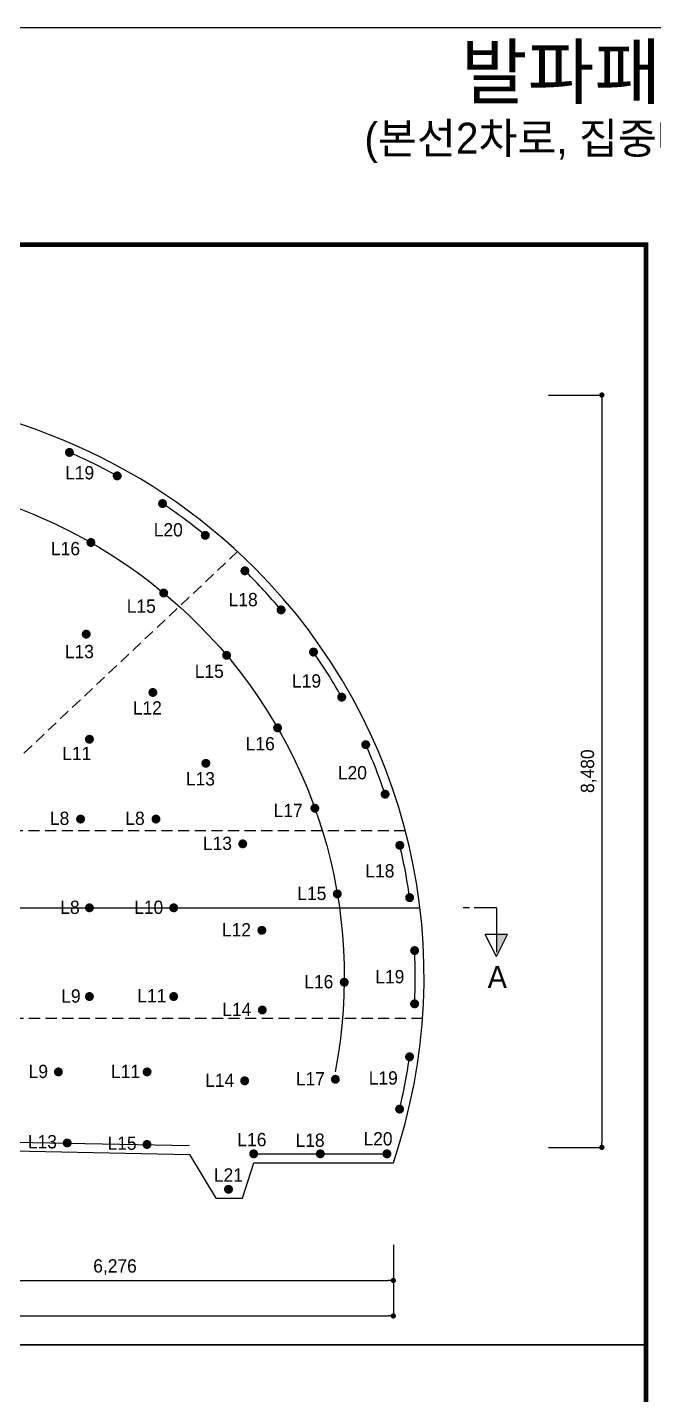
# Model space of a CAD drawing. Extents: x -689 to 317106, y 182884 to 219577.
# Drawn here: x 36652 to 43713, y 195623 to 211034 of the extents above; entities that cross this region are included whole.
import ezdxf
from ezdxf.enums import TextEntityAlignment as Align

# ---------------------------------------------------------------- set-up
doc = ezdxf.new("R2010")
doc.units = 0
doc.header["$LTSCALE"] = 500
doc.header["$MEASUREMENT"] = 0
doc.linetypes.add('HIDDEN', pattern=[0.375, 0.25, -0.125])
doc.layers.get('DEFPOINTS').update_dxf_attribs({"color": 55})
doc.layers.add('0-251', color=7, linetype='Continuous', true_color=0x6e6e6e)
for name, color, linetype in [('A-DIM01', 1, 'Continuous'), ('A-TEXT02', 6, 'Continuous'), ('A-TEXT03', 7, 'Continuous'), ('CS-EXCV', 3, 'CFZ008'), ('CUT-BOD-LIN', 6, 'HIDDEN'), ('CZ-TEX0', 7, 'Continuous'), ('CZ-TEX1', 7, 'Continuous'), ('CZ-TEX2', 7, 'Continuous'), ('CZ-TEX3', 7, 'Continuous'), ('TU-HOLE-LIN1', 1, 'Continuous'), ('발파공(바닥)', 5, 'Continuous'), ('발파공(외곽)', 6, 'Continuous'), ('발파공(전열)', 2, 'Continuous'), ('발파공(확대)', 7, 'Continuous')]:
    doc.layers.add(name, color=color, linetype=linetype)
doc.styles.add('STYLE1', font='')
doc.styles.add('TB_BTXT', font='')
doc.styles.add('TB_TEXT', font='')
doc.styles.add('돋움체', font='')
doc.styles.get('STYLE1').set_extended_font_data('Dotum')
doc.styles.get('TB_BTXT').set_extended_font_data('Dotum')
doc.styles.get('TB_TEXT').set_extended_font_data('Dotum')
doc.styles.get('돋움체').set_extended_font_data('Dotum')
doc.linetypes.add('CFZ008', pattern='A,0.9,-0.2,[106,KHCLINE.shx,S=0.00606,R=180,X=0,Y=0],0.9', length=2)
doc.linetypes.add('E-DIGLN01', pattern='A,0.9,-0.2,[19,kscals.shx,S=0.1,R=180,X=0,Y=0],0.9', length=2)
doc.dimstyles.new('D_50', dxfattribs={"dimscale": 50, "dimtxt": 3, "dimasz": 1.2, "dimexe": 0, "dimexo": 0, "dimgap": 1.2, "dimtad": 1, "dimdec": 0, "dimrnd": 0.0005, "dimdsep": 46, "dimlunit": 6, "dimtxsty": '돋움체', "dimblk": 'DOT', "dimcen": 0.09, "dimclrd": 1, "dimclre": 1, "dimclrt": 1, "dimaunit": 1, "dimadec": 0, "dimazin": 0, "dimtfac": 1, "dimtdec": 0, "dimtix": 1, "dimtmove": 2, "dimatfit": 0, "dimfxl": 1, "dimtvp": 2, "dimtolj": 1, "dimtzin": 0, "dimlwd": -1, "dimlwe": -1, "dimarcsym": 0})

# ---------------------------------------------------------------- blocks, each defined once
blk = doc.blocks.new('_Dot')
at = {"color": 0, "linetype": 'ByBlock', "lineweight": -2}
blk.add_line((-0.5, 0), (-1, 0), dxfattribs=at)
at = {"color": 0, "linetype": 'ByBlock', "const_width": 0.5}
blk.add_lwpolyline([(-0.25, 0, 1), (0.25, 0, 1)], format="xyb", close=True, dxfattribs=at)
blk = doc.blocks.new('*D46')
at = {"layer": 'A-DIM01', "color": 1, "ltscale": 10, "transparency": 16777216}
for p, q in [((42529, 206890), (43129, 206890)), ((43129, 206830), (43129, 198470)), ((42529, 198410), (43129, 198410))]:
    blk.add_line(p, q, dxfattribs=at)
at = {"layer": 'DEFPOINTS', "color": 0, "ltscale": 10, "transparency": 16777216}
for p in [(42529, 206890), (42529, 198410), (43129, 198410)]:
    blk.add_point(p, dxfattribs=at)
at = {"layer": 'A-DIM01', "color": 1, "ltscale": 10, "transparency": 16777216, "xscale": 60, "yscale": 60, "zscale": 60}
for p, rotation in [((43129, 206890), 90), ((43129, 198410), 270)]:
    blk.add_blockref('_Dot', p, dxfattribs=dict(at, rotation=rotation))
at = {"layer": 'A-DIM01', "color": 1, "ltscale": 10, "transparency": 16777216, "insert": (42980, 202650), "char_height": 150, "attachment_point": 5, "rotation": 90, "style": '돋움체'}
blk.add_mtext('\\A1;8,480', dxfattribs=at)
blk = doc.blocks.new('*D47')
at = {"layer": 'A-DIM01', "color": 1, "ltscale": 10, "transparency": 16777216}
for p, q in [((34502, 197310), (34502, 196910)), ((40778, 197310), (40778, 196910)), ((34562, 196910), (40718, 196910))]:
    blk.add_line(p, q, dxfattribs=at)
at = {"layer": 'DEFPOINTS', "color": 0, "ltscale": 10, "transparency": 16777216}
for p in [(34502, 197310), (40778, 197310), (40778, 196910)]:
    blk.add_point(p, dxfattribs=at)
at = {"layer": 'A-DIM01', "color": 1, "ltscale": 10, "transparency": 16777216, "xscale": 60, "yscale": 60, "zscale": 60, "rotation": 180}
blk.add_blockref('_Dot', (34502, 196910), dxfattribs=at)
at = {"layer": 'A-DIM01', "color": 1, "ltscale": 10, "transparency": 16777216, "xscale": 60, "yscale": 60, "zscale": 60}
blk.add_blockref('_Dot', (40778, 196910), dxfattribs=at)
at = {"layer": 'A-DIM01', "color": 1, "ltscale": 10, "transparency": 16777216, "insert": (37640, 197060), "char_height": 150, "attachment_point": 5, "style": '돋움체'}
blk.add_mtext('\\A1;6,276', dxfattribs=at)
blk = doc.blocks.new('*D49')
at = {"layer": 'A-DIM01', "color": 1, "ltscale": 10, "transparency": 16777216}
for p, q in [((28169, 197310), (28169, 196510)), ((40778, 197310), (40778, 196510)), ((28229, 196510), (40718, 196510))]:
    blk.add_line(p, q, dxfattribs=at)
at = {"layer": 'DEFPOINTS', "color": 0, "ltscale": 10, "transparency": 16777216}
for p in [(28169, 197310), (40778, 197310), (40778, 196510)]:
    blk.add_point(p, dxfattribs=at)
at = {"layer": 'A-DIM01', "color": 1, "ltscale": 10, "transparency": 16777216, "xscale": 60, "yscale": 60, "zscale": 60, "rotation": 180}
blk.add_blockref('_Dot', (28169, 196510), dxfattribs=at)
at = {"layer": 'A-DIM01', "color": 1, "ltscale": 10, "transparency": 16777216, "xscale": 60, "yscale": 60, "zscale": 60}
blk.add_blockref('_Dot', (40778, 196510), dxfattribs=at)
at = {"layer": 'A-DIM01', "color": 1, "ltscale": 10, "transparency": 16777216, "insert": (34507, 196673), "char_height": 150, "attachment_point": 5, "style": '돋움체'}
blk.add_mtext('\\A1;12,609', dxfattribs=at)
blk = doc.blocks.new('A$C0F813D77')
at = {"layer": 'A-DIM01'}
for p, q in [((6, 9.98), (6, 4.98)), ((11, 7.48), (6, 9.98)), ((0, 7.48), (10, 7.48)), ((0, 7.48), (0, 2.48)), ((11, 7.48), (6, 4.98)), ((0, 1.43), (0, 0))]:
    blk.add_line(p, q, dxfattribs=at)
blk.add_solid([(6, 7.48), (6, 9.98), (11, 7.48)], dxfattribs=at)
blk = doc.blocks.new('bb')
at = {"layer": '발파공(바닥)', "const_width": 50}
blk.add_lwpolyline([(-14, 21, -1), (14, -21, -1)], format="xyb", close=True, dxfattribs=at)
blk = doc.blocks.new('jb')
at = {"layer": '발파공(전열)', "const_width": 50, "flags": 128}
blk.add_lwpolyline([(14, 21, 1), (-14, -21, 1)], format="xyb", close=True, dxfattribs=at)
blk = doc.blocks.new('sb')
at = {"layer": '발파공(확대)', "color": 0, "const_width": 50, "flags": 128}
blk.add_lwpolyline([(14, 21, 1), (-14, -21, 1)], format="xyb", close=True, dxfattribs=at)
blk = doc.blocks.new('cb')
at = {"layer": '발파공(외곽)', "lineweight": 0, "const_width": 50}
blk.add_lwpolyline([(-17, 19, 1), (17, -19, 1)], format="xyb", close=True, dxfattribs=at)
blk = doc.blocks.new('CXBLKA1')
at = {"layer": 'CZ-TEX0', "color": 7, "style": 'TB_BTXT'}
blk.add_attdef('UD_TITLE', text='', height=10, dxfattribs=at).set_placement((423, 553), align=Align.MIDDLE_CENTER)
at = {"layer": 'CZ-TEX1', "color": 7, "style": 'TB_BTXT'}
blk.add_attdef('PI_CNAME', text='', height=5, dxfattribs=at).set_placement((40, 552), align=Align.BOTTOM_LEFT)
blk.add_attdef('UD_SUBTITLE', text='', height=7, dxfattribs=at).set_placement((423, 538), align=Align.MIDDLE_CENTER)
at = {"layer": 'CZ-TEX2', "color": 7}
for tag, height, style, p in [('UD_CDNAME', 4, 'TB_BTXT', (42, 544)), ('DA_STDNAME', 3, 'TB_TEXT', (783.49, 13.5))]:
    blk.add_attdef(tag, text='', height=height, dxfattribs=dict(at, style=style)).set_placement(p, align=Align.BOTTOM_LEFT)
at = {"layer": 'CZ-TEX2', "color": 7, "style": 'TB_TEXT'}
for tag, height, p in [('DC_RNUM4', 3, (320, 52)), ('DC_RDATE4', 3.5, (353, 52.5)), ('DC_RAPP4', 3.5, (501.56, 52.5)), ('DC_RCHK4', 3.5, (542.36, 52.5)), ('DC_RDGN4', 3.5, (582.36, 52.5)), ('FI_NAME', 4.5, (780, 51)), ('PI_TITLE', 4.5, (243, 50)), ('UD_CDIST', 4.5, (676, 50)), ('DC_RNUM3', 3, (320, 45)), ('DC_RDATE3', 3.5, (353, 45.4)), ('DC_RAPP3', 3.5, (501.56, 45.4)), ('DC_RCHK3', 3.5, (542.36, 45.4)), ('DC_RDGN3', 3.5, (582.36, 45.4)), ('DI_TITLE', 4.5, (780, 44)), ('PI_CDNAME', 4.5, (243, 38)), ('DC_RDATE2', 3.5, (353, 38.5)), ('DC_RAPP2', 3.5, (501.56, 38.5)), ('DC_RCHK2', 3.5, (542.36, 38.5)), ('DC_RDGN2', 3.5, (582.36, 38.5)), ('DA_HSCALE', 4.5, (658.5, 38)), ('DA_VSCALE', 4.5, (693, 38)), ('DC_RNUM2', 3, (320, 38)), ('DI_SUBTITLE', 3.5, (780, 37)), ('DC_RNUM1', 3, (320, 31)), ('DC_RDATE1', 3.5, (353, 31.5)), ('DC_RAPP1', 3.5, (501.56, 31.5)), ('DC_RCHK1', 3.5, (542.36, 31.5)), ('DC_RDGN1', 3.5, (582.36, 31.5)), ('PA_CCLASS', 4.5, (204, 26.5)), ('PI_STAGE', 4.5, (283, 26.5)), ('DI_DRWNO', 4.5, (676, 26.5)), ('DA_PAGENO', 4.5, (780, 26.5))]:
    blk.add_attdef(tag, text='', height=height, dxfattribs=at).set_placement(p, align=Align.MIDDLE_CENTER)
for tag, p in [('DC_RDES4', (377, 52.5)), ('DC_RDES3', (377, 45.4)), ('DC_RDES2', (377, 38.5)), ('DC_RDES1', (377.03, 31.5))]:
    blk.add_attdef(tag, text='', height=3.5, dxfattribs=at).set_placement(p, align=Align.MIDDLE_LEFT)
at = {"layer": 'CZ-TEX3', "color": 7, "style": 'TB_TEXT', "flags": 1}
for tag, p in [('PI_ID', (24, 16)), ('PI_CCODE', (31, 16)), ('PA_DSDATE', (47, 16)), ('PA_DEDATE', (64, 16)), ('PA_CSDATE', (81, 16)), ('PA_CEDATE', (98, 16)), ('PA_CFDATE', (114, 16)), ('EI_ENAME', (132, 16)), ('EI_DEPT', (146, 16)), ('EI_PERSON', (158, 16)), ('EI_EMAIL', (174, 16)), ('CI_CATEG', (189, 16)), ('CI_ROLE', (204, 16)), ('CI_ONAME', (216, 16)), ('CI_ADDR', (232, 16)), ('CI_TEL', (246, 16)), ('CI_FAX', (257, 16)), ('CI_HPADDR', (270, 16)), ('CI_CODE', (287, 16)), ('CI_DEPT', (300, 16)), ('CI_PERSON', (312, 16)), ('CI_EMAIL', (329, 16)), ('CI_PROLE', (342, 16)), ('DI_MANCODE', (357, 16)), ('DI_CATEG', (377, 16)), ('DI_LDATE', (392, 16)), ('DI_PCLASS', (407, 16)), ('DI_MMCLASS', (424, 16)), ('DI_MSCLASS', (443, 16)), ('DI_ECLASS', (462, 16)), ('DI_FNAME', (478, 16)), ('DC_ONAME', (493, 16)), ('DC_NNAME', (510, 16)), ('FI_CODE', (529, 16)), ('FI_CLASS', (545, 16)), ('FI_ICODE1', (563, 16)), ('FI_ICODE2', (581, 16)), ('------------', (597, 16))]:
    blk.add_attdef(tag, p, '', height=2, dxfattribs=at)

msp = doc.modelspace()

# ---------------------------------------------------------------- linework, layer by layer
at = {"layer": '0-251', "const_width": 50}
msp.add_lwpolyline([(43626.58188, 186134.30698), (25376.58188, 186134.30698), (25376.58188, 208584.30698), (43626.58188, 208584.30698), (43626.58188, 186134.30698)], dxfattribs=at)
at = {"layer": 'CS-EXCV', "linetype": 'E-DIGLN01'}
for p, q in [((30124.58188, 198497.90301), (38478.58188, 198330.82301)), ((38478.58188, 198330.82301), (38778.58188, 197837.32301)), ((39078.58188, 197837.32301), (39203.58188, 198237.32301)), ((39203.58188, 198237.32301), (40778.00881, 198237.32301)), ((38778.58188, 197837.32301), (39078.58188, 197837.32301))]:
    msp.add_line(p, q, dxfattribs=at)
at = {"layer": 'CS-EXCV', "linetype": 'E-DIGLN01', "flags": 128}
msp.add_lwpolyline([(40778.00881, 198237.32301, 0.2857234277), (39217.98411, 204936.76524, 0.4142135624), (29785.17965, 204936.76524, 0.2781362587), (28168.66644, 198411.40301, 0.2781362587)], format="xyb", dxfattribs=at)
at = {"layer": 'CUT-BOD-LIN'}
for p, q in [((35931.19907, 202210.36301), (39021.67796, 205125.22095)), ((40913.899, 201976.7989), (35601.58188, 201976.7989)), ((41107.70017, 199863.07995), (35601.58188, 199863.07995))]:
    msp.add_line(p, q, dxfattribs=at)
at = {"layer": 'DEFPOINTS'}
for p, q in [((25376.58188, 208584.30698), (43626.58188, 208584.30698)), ((27924.964, 201110.36301), (41078.19976, 201110.36301)), ((34501.58188, 198510.36301), (38478.58188, 198430.82301)), ((39203.58188, 198337.32301), (40705.97311, 198337.32301))]:
    msp.add_line(p, q, dxfattribs=at)
for points in [[(25376.58188, 211034.30698), (63426.58188, 211034.30698), (63426.58188, 186134.30698), (25376.58188, 186134.30698)], [(25376.58188, 208584.30698), (43626.58188, 208584.30698), (43626.58188, 196184.30698), (25376.58188, 196184.30698)], [(25376.58188, 196184.30698), (43626.58188, 196184.30698), (43626.58188, 186134.30698), (25376.58188, 186134.30698)]]:
    msp.add_lwpolyline(points, close=True, dxfattribs=at)
msp.add_lwpolyline([(34501.58188, 205990.36301, -0.1989123674), (38581.58801, 204300.36913, -0.2493238685), (40121.66413, 199263.14737, -0.2493238685)], format="xyb", dxfattribs=at)
at = {"layer": 'TU-HOLE-LIN1'}
for points in [[(37686.45239, 205966.79667, 0.0247386838), (37103.28441, 206253.2764, 0.0247386838)], [(38677.2265, 205292.72853, 0.0247386838), (38155.7935, 205680.36644, 0.0247386838)], [(39528.63337, 204449.51094, 0.0220368767), (39147.27344, 204866.05456, 0.0032369195), (39086.73501, 204925.81419, 0.0032369195)], [(40208.83153, 203463.03754, 0.0253564475), (39863.29043, 204013.25519, 0.0253564475)], [(40693.54675, 202367.2043, 0.0253564475), (40456.44727, 202972.11914, 0.0253564475)], [(40965.84093, 201200.30448, 0.0253564475), (40845.46837, 201838.77811)], [(41016.19891, 200003.1147, 0.0253564475), (41016.75962, 200652.83603, 0.0253564475)], [(40842.80911, 198817.25699, 0.0253650044), (40964.33536, 199455.73494, 0.0253650044)]]:
    msp.add_lwpolyline(points, format="xyb", dxfattribs=at)

# ---------------------------------------------------------------- block references
ref = msp.add_blockref('CXBLKA1', (22751.58188, 182884.30698), dxfattribs=dict(xscale=50, yscale=50, zscale=50))
ref.add_attrib('UD_TITLE', '발파패턴도(1)', dxfattribs={"layer": 'CZ-TEX0', "height": 600, "style": 'TB_BTXT'}).set_placement((43901.58188, 210534.30698), align=Align.MIDDLE_CENTER)
ref.add_attrib('UD_SUBTITLE', '(본선2차로, 집중배연, 산악구간, B)', dxfattribs={"layer": 'CZ-TEX1', "height": 350, "style": 'TB_BTXT'}).set_placement((43901.58188, 209784.30698), align=Align.MIDDLE_CENTER)
at = {"layer": 'A-TEXT02', "color": 0, "xscale": 50, "yscale": 50, "zscale": 50, "rotation": 270}
msp.add_blockref('A$C0F813D77', (41565.86417, 201110.36301), dxfattribs=at)
at = {"layer": '발파공(바닥)'}
for p, rotation in [((37101.07204, 198459.3732), 358.8542371618202), ((38000.90209, 198442.3766), 358.8542371618202), ((39203.58188, 198337.32301), 358.8542371618243), ((39954.7775, 198337.32301), 358.8542371618243), ((40705.97311, 198337.32301), 358.8542371618243)]:
    msp.add_blockref('bb', p, dxfattribs=dict(at, rotation=rotation))
msp.add_blockref('bb', (38919.941, 197937.32301), dxfattribs=at)
at = {"layer": '발파공(외곽)', "xscale": -1}
for p, rotation in [((37126.22182, 206243.3328), 336.4537892412023), ((37664.56319, 205978.87403), 331.2212979614686), ((38176.54327, 205666.42202), 325.9888066817348), ((38657.89507, 205308.58084), 320.7563154020012), ((39104.60685, 204908.33284), 315.5238241222674), ((39512.54294, 204468.64463), 310.1737998089464), ((39877.6021, 203992.757), 304.810700322543), ((40196.58332, 203484.8316), 299.4476008361395), ((40466.69384, 202949.31547), 294.0845013497361), ((40685.56877, 202390.89717), 288.7214018633327), ((40851.29179, 201814.46581), 283.3583023769293), ((40962.41196, 201225.06821), 277.9952028905258), ((41017.95639, 200627.86469), 272.6321034041224), ((41017.43878, 200028.08393), 267.2690039177189), ((40960.86365, 199430.97717), 261.9059044313155), ((40848.67532, 198841.559), 261.9059044313155)]:
    msp.add_blockref('cb', p, dxfattribs=dict(at, rotation=rotation))
at = {"layer": '발파공(전열)', "xscale": -1}
for p, rotation in [((37368.23314, 205227.87841), 150.2101666309825), ((38188.80441, 204658.52592), 140.2802221746432), ((38898.49806, 203955.83866), 130.2176653181156), ((39472.90048, 203138.88284), 120.0045138897578), ((39893.3465, 202233.02407), 109.7913624613999), ((40146.51212, 201266.96915), 99.57821103304192), ((40224.3745, 200271.33246), 89.36505960468399), ((40124.46616, 199177.66588), 79.15190817632613)]:
    msp.add_blockref('jb', p, dxfattribs=dict(at, rotation=rotation))
at = {"layer": '발파공(확대)', "xscale": -1}
for p, rotation in [((37315.41146, 204195.19169), 144.7048586161727), ((38066.68402, 203537.87792), 132.8698263158577), ((37351.58188, 203010.36301), 100.0524006794162), ((38664.40838, 202738.51894), 120.7051172897249), ((37251.58188, 202110.36301), 100.0524006794162), ((38101.58188, 202110.36301), 100.0524006794162), ((39080.26826, 201831.15476), 108.540408263592), ((37351.58188, 201110.36301), 100.0524006794162), ((38301.58188, 201110.36301), 100.0524006794162), ((39295.58812, 200856.53352), 96.37569923745933), ((37351.58188, 200110.36301), 100.0524006794162), ((38301.58188, 200110.36301), 100.0524006794162), ((39300.69832, 199958.42377), 84.21099021132656), ((37001.58188, 199260.36301), 100.0524006794162), ((38001.58188, 199260.36301), 100.0524006794162), ((39101.58188, 199160.36301), 100.0524006794162)]:
    msp.add_blockref('sb', p, dxfattribs=dict(at, rotation=rotation))

# ---------------------------------------------------------------- texts
at = {"layer": 'A-TEXT03', "style": '돋움체'}
msp.add_text('A', height=250, dxfattribs=at).set_placement((41949.94936, 200330.36301), align=Align.MIDDLE)
at = {"layer": 'CZ-TEX2', "style": 'STYLE1'}
for s, p in [('L19', (37077.76004, 205938.92733, 0)), ('L20', (38076.90731, 205296.27711, 0)), ('L16', (36918.20949, 205083.95449, 0)), ('L15', (37772.30044, 204435.4974, 0)), ('L18', (38921.17627, 204509.0617, 0)), ('L13', (37074.45348, 203923.62141, 0)), ('L15', (38539.15512, 203702.06194, 0)), ('L19', (39636.08692, 203592.55377, 0)), ('L12', (37840.69759, 203288.61083, 0)), ('L16', (39113.76135, 202885.10612, 0)), ('L11', (37045.17726, 202774.60991, 0)), ('L20', (40152.82524, 202558.2085, 0)), ('L13', (38439.23716, 202489.25184, 0)), ('L17', (39428.55396, 202132.34135, 0)), ('L8', (36906.44532, 202043.90084, 0)), ('L8', (37756.44532, 202043.90084, 0)), ('L13', (38631.17088, 201762.0289, 0)), ('L18', (40462.82012, 201451.94155, 0)), ('L15', (39695.58289, 201197.84329, 0)), ('L8', (37023.13906, 201041.23715, 0)), ('L10', (37856.07284, 201041.23715, 0)), ('L12', (38845.67791, 200787.40766, 0)), ('L16', (39773.64907, 200202.20661, 0)), ('L19', (40574.60256, 200258.8424, 0)), ('L11', (37892.3295, 200044.87353, 0)), ('L14', (38849.56528, 199889.29791, 0)), ('L9', (36666.49365, 199191.23715, 0)), ('L11', (37595.40708, 199191.23715, 0)), ('L14', (38656.27664, 199091.23715, 0)), ('L17', (39679.36472, 199108.54002, 0)), ('L19', (40500.78606, 199117.68763, 0)), ('L13', (36657.80484, 198398.54041, 0)), ('L15', (37555.80065, 198382.46635, 0)), ('L16', (39019.80091, 198422.65706, 0)), ('L18', (39676.0222, 198415.89715, 0)), ('L20', (40441.4488, 198431.41366, 0)), ('L21', (38754.92995, 198023.59987, 0))]:
    msp.add_text(s, height=150, dxfattribs=at).set_placement(p)
msp.add_text('L9', height=150, dxfattribs=at).set_placement((37143.26093, 200041.23715, 0), align=Align.CENTER)

# ---------------------------------------------------------------- dimensions: what is measured, and where the dimension line sits
at = {"layer": 'A-DIM01', "ltscale": 10}
for base, p1, p2, angle, picture, middle in [((43129.27684, 198410.36301), (42529.27684, 206890.36301), (42529.27684, 198410.36301), 90, '*D46', (42979.7246, 202650.36301)), ((40778.00881, 196910.36301), (34501.58188, 197310.36301), (40778.00881, 197310.36301), 180, '*D47', (37639.79534, 197059.91525))]:
    dim = msp.add_linear_dim(base=base, p1=p1, p2=p2, angle=angle, dimstyle='D_50', dxfattribs=at)
    dim.commit()
    dim.dimension.update_dxf_attribs({"geometry": picture, "text_midpoint": middle})
dim = msp.add_linear_dim(base=(40778.00881, 196510.36301), p1=(28168.66644, 197310.36301), p2=(40778.00881, 197310.36301), angle=180, dimstyle='D_50', dxfattribs=at)
dim.commit()
dim.dimension.update_dxf_attribs({"geometry": '*D49', "text_midpoint": (34506.60541, 196672.50964), "dimtype": 128})

doc.saveas('drawing.dxf')
